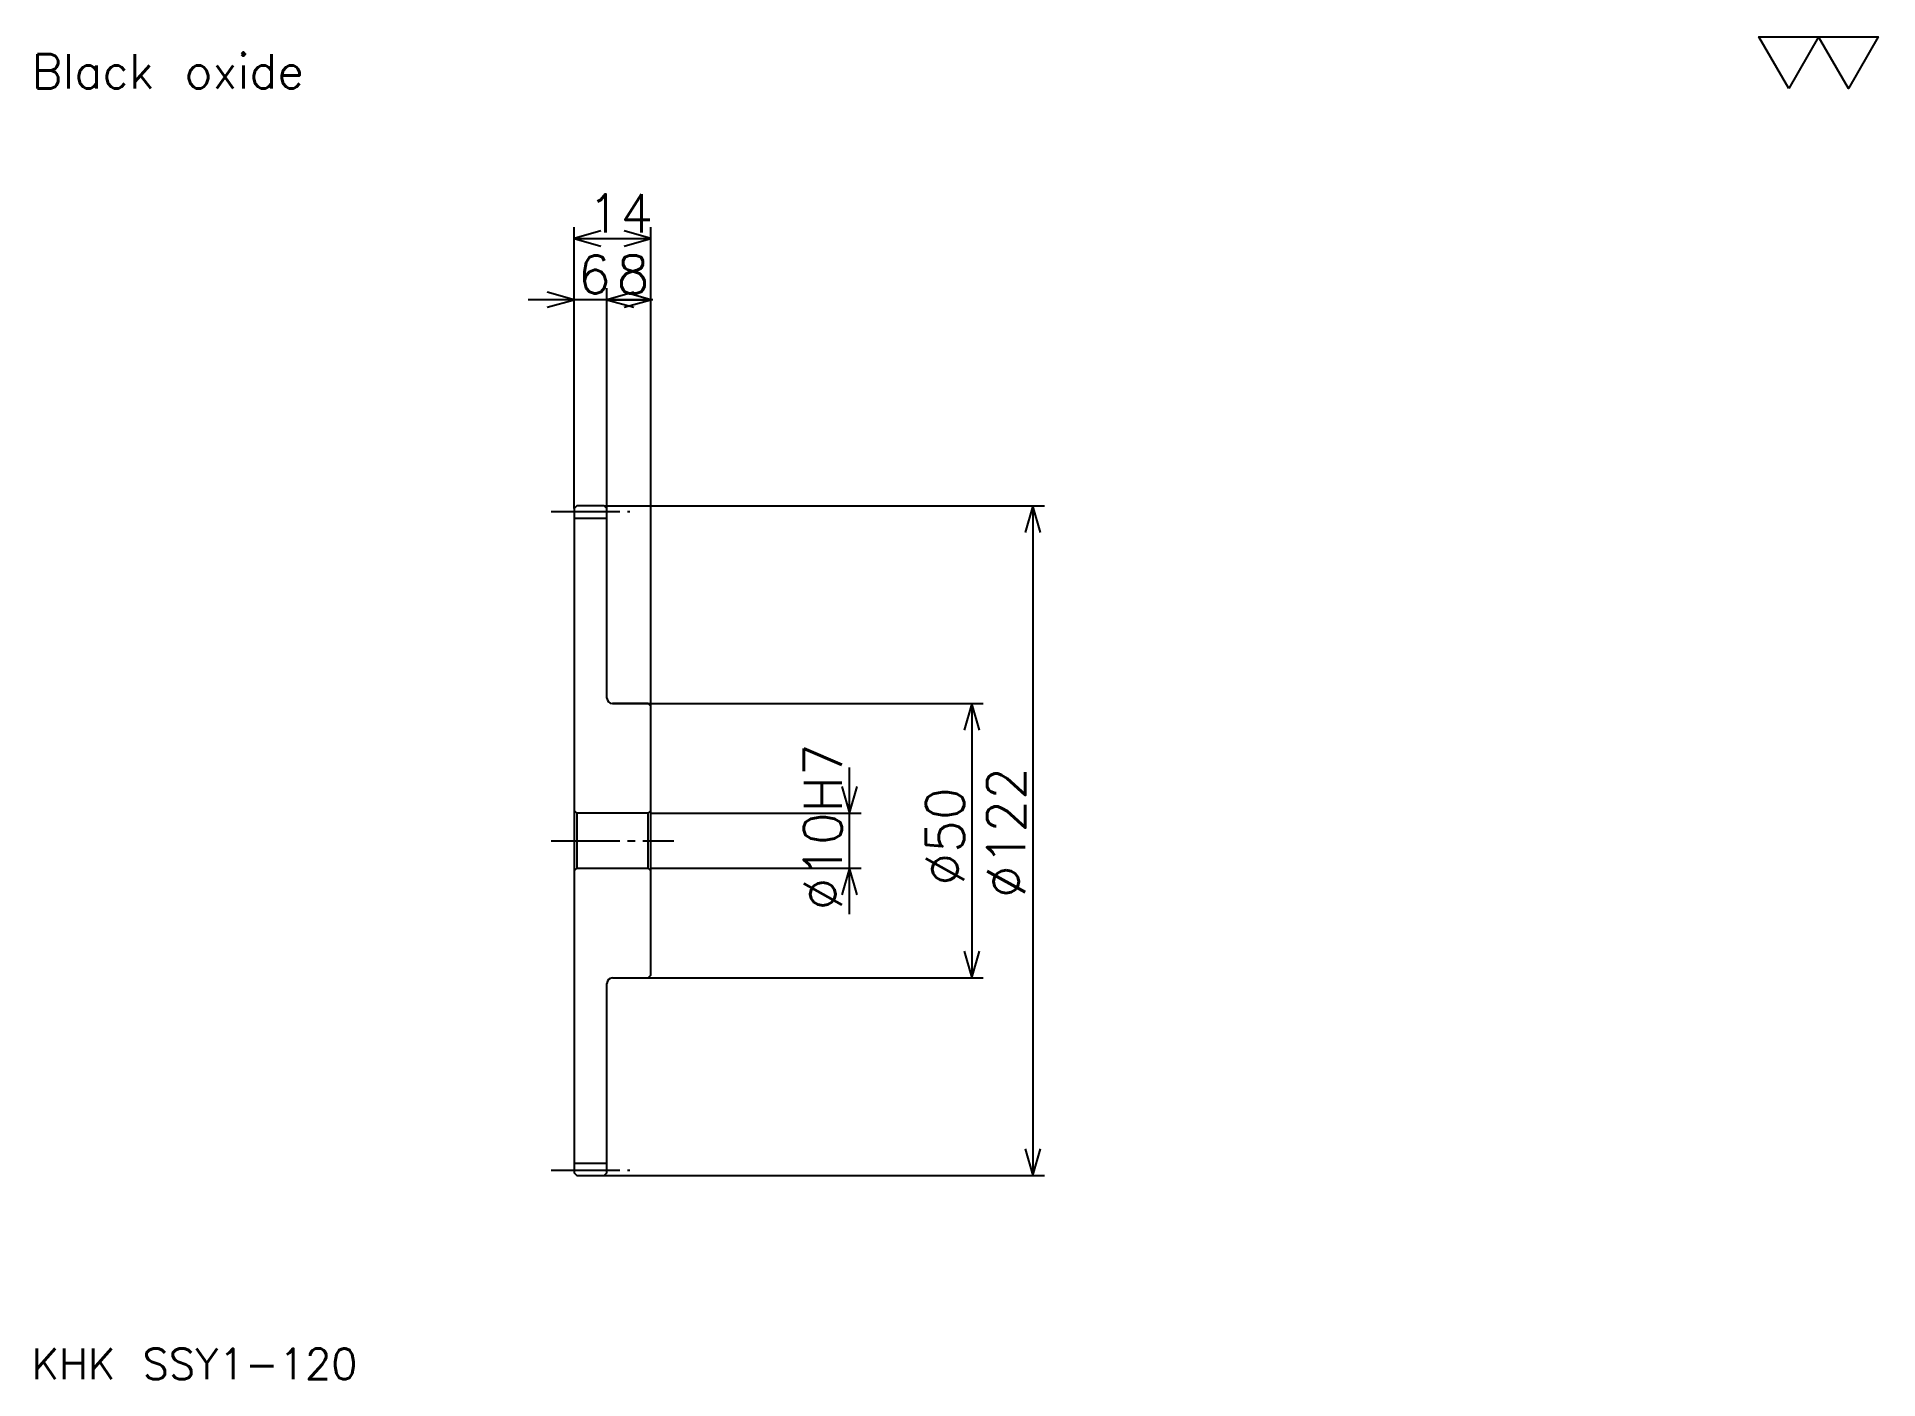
# Model space of a CAD drawing. Extents: x 15 to 350, y 15 to 260.
import ezdxf

# ---------------------------------------------------------------- set-up
doc = ezdxf.new("R2010")
doc.units = 0
doc.linetypes.add('DASHDOT', pattern=[16.695651, 12.521739, -1.391304, 1.391304, -1.391304])
doc.layers.get('0').update_dxf_attribs({"linetype": 'CONTINUOUS'})
doc.layers.add('DASHDOT', color=6, linetype='DASHDOT')
doc.styles.add('KANJI', font='TXT', dxfattribs={"bigfont": 'BIGFONT'})

msp = doc.modelspace()

# ---------------------------------------------------------------- linework, layer by layer
at = {"color": 5}
for p, q in [((112.695656, 174.391312), (112.695656, 225.17392)), ((126.695656, 174.391312), (126.695656, 225.17392)), ((112.695656, 223.08696), (126.695656, 223.08696)), ((127.04348, 211.956528), (104.347832, 211.956528)), ((118.695656, 174.391312), (118.695656, 214.043488)), ((118.695656, 211.956528), (126.695656, 211.956528)), ((112.695656, 173.891312), (112.695656, 174.391312)), ((118.195656, 174.391312), (126.695656, 174.391312)), ((118.695656, 173.891312), (118.695656, 174.391312)), ((126.695656, 174.391312), (198.347839, 174.391312)), ((126.695656, 137.891312), (126.695656, 174.391312)), ((196.260864, 174.391312), (196.260864, 52.391312)), ((119.695656, 138.391312), (126.695656, 138.391312)), ((126.695656, 138.391312), (187.217407, 138.391312)), ((185.130432, 138.391312), (185.130432, 88.391312)), ((162.869568, 100.043488), (162.869568, 126.739136)), ((126.695656, 118.391312), (164.956528, 118.391312)), ((126.695656, 108.391312), (164.956528, 108.391312)), ((119.695656, 88.391312), (126.695656, 88.391312)), ((126.695656, 88.391312), (187.217407, 88.391312)), ((118.195656, 52.391312), (126.695656, 52.391312)), ((126.695656, 52.391312), (198.347839, 52.391312))]:
    msp.add_line(p, q, dxfattribs=at)
at = {"color": 4}
for p, q in [((112.695656, 172.141312), (118.695656, 172.141312)), ((113.195656, 118.391312), (113.195656, 108.391312)), ((126.195656, 118.391312), (126.695656, 118.891312)), ((126.195656, 108.391312), (126.695656, 107.891312)), ((112.695656, 54.641312), (118.695656, 54.641312))]:
    msp.add_line(p, q, dxfattribs=at)
at = {"color": 7}
msp.add_lwpolyline([(333.913055, 250.434784), (328.486969, 259.839996), (350.191315, 259.839996), (344.765228, 250.434784), (339.339142, 259.839996), (333.913055, 250.434784)], dxfattribs=at)
at = {"color": 5}
for points in [[(117.565224, 224.478271), (112.695656, 223.08696), (117.565224, 221.695648)], [(121.826088, 221.695648), (126.695656, 223.08696), (121.826088, 224.478271)], [(107.826088, 210.565216), (112.695656, 211.956528), (107.826088, 213.347839)], [(123.565224, 213.347839), (118.695656, 211.956528), (123.565224, 210.565216)], [(123.565224, 213.347839), (118.695656, 211.956528), (123.565224, 210.565216)], [(121.826088, 210.565216), (126.695656, 211.956528), (121.826088, 213.347839)], [(197.652176, 169.521744), (196.260864, 174.391312), (194.869568, 169.521744)], [(186.521744, 133.521744), (185.130432, 138.391312), (183.739136, 133.521744)], [(161.478271, 123.26088), (162.869568, 118.391312), (164.260864, 123.26088)], [(164.260864, 103.521744), (162.869568, 108.391312), (161.478271, 103.521744)], [(183.739136, 93.26088), (185.130432, 88.391312), (186.521744, 93.26088)], [(194.869568, 57.260876), (196.260864, 52.391312), (197.652176, 57.260876)]]:
    msp.add_lwpolyline(points, dxfattribs=at)
at = {"color": 4}
for points in [[(118.695656, 139.391312), (118.695656, 173.891312), (118.195656, 174.391312), (113.195656, 174.391312), (112.695656, 173.891312), (112.695656, 107.891312)], [(119.695656, 88.391312), (126.195656, 88.391312), (126.695656, 88.891312), (126.695656, 137.891312), (126.195656, 138.391312), (119.695656, 138.391312)], [(112.695656, 107.891312), (113.195656, 108.391312), (126.195656, 108.391312), (126.195656, 118.391312), (113.195656, 118.391312), (112.695656, 118.891312)], [(112.695656, 107.891312), (112.695656, 52.891312), (113.195656, 52.391312), (118.195656, 52.391312), (118.695656, 52.891312), (118.695656, 87.391312)]]:
    msp.add_lwpolyline(points, dxfattribs=at)
for centre, start, end in [((119.695656, 139.391312), 180, 270), ((119.695656, 87.391312), 90, 180)]:
    msp.add_arc(centre, 1, start, end, dxfattribs=at)
at = {"layer": 'DASHDOT', "color": 7}
for p, q in [((108.521744, 173.391312), (122.869568, 173.391312)), ((108.521744, 113.391312), (130.869568, 113.391312)), ((108.521744, 53.391312), (122.869568, 53.391312))]:
    msp.add_line(p, q, dxfattribs=at)

# ---------------------------------------------------------------- texts
at = {"color": 7, "style": 'KANJI'}
for s, height, p in [('Black oxide', 6.26087, (13.913043, 250.434784)), ('14', 6.956522, (115.17392, 224.200012)), ('6', 6.956522, (113.434784, 213.06958)), ('8', 6.956522, (120.434784, 213.06958)), ('KHK SSY1-120', 5.565217, (13.913043, 15.304348))]:
    msp.add_text(s, height=height, dxfattribs=at).set_placement(p)
for s, p in [('%%c10H7', (161.478271, 100.695663)), ('%%c122', (194.869568, 102.956528)), ('%%c50', (183.739136, 105.2174))]:
    msp.add_text(s, height=6.956522, rotation=90, dxfattribs=at).set_placement(p)

doc.saveas('drawing.dxf')
